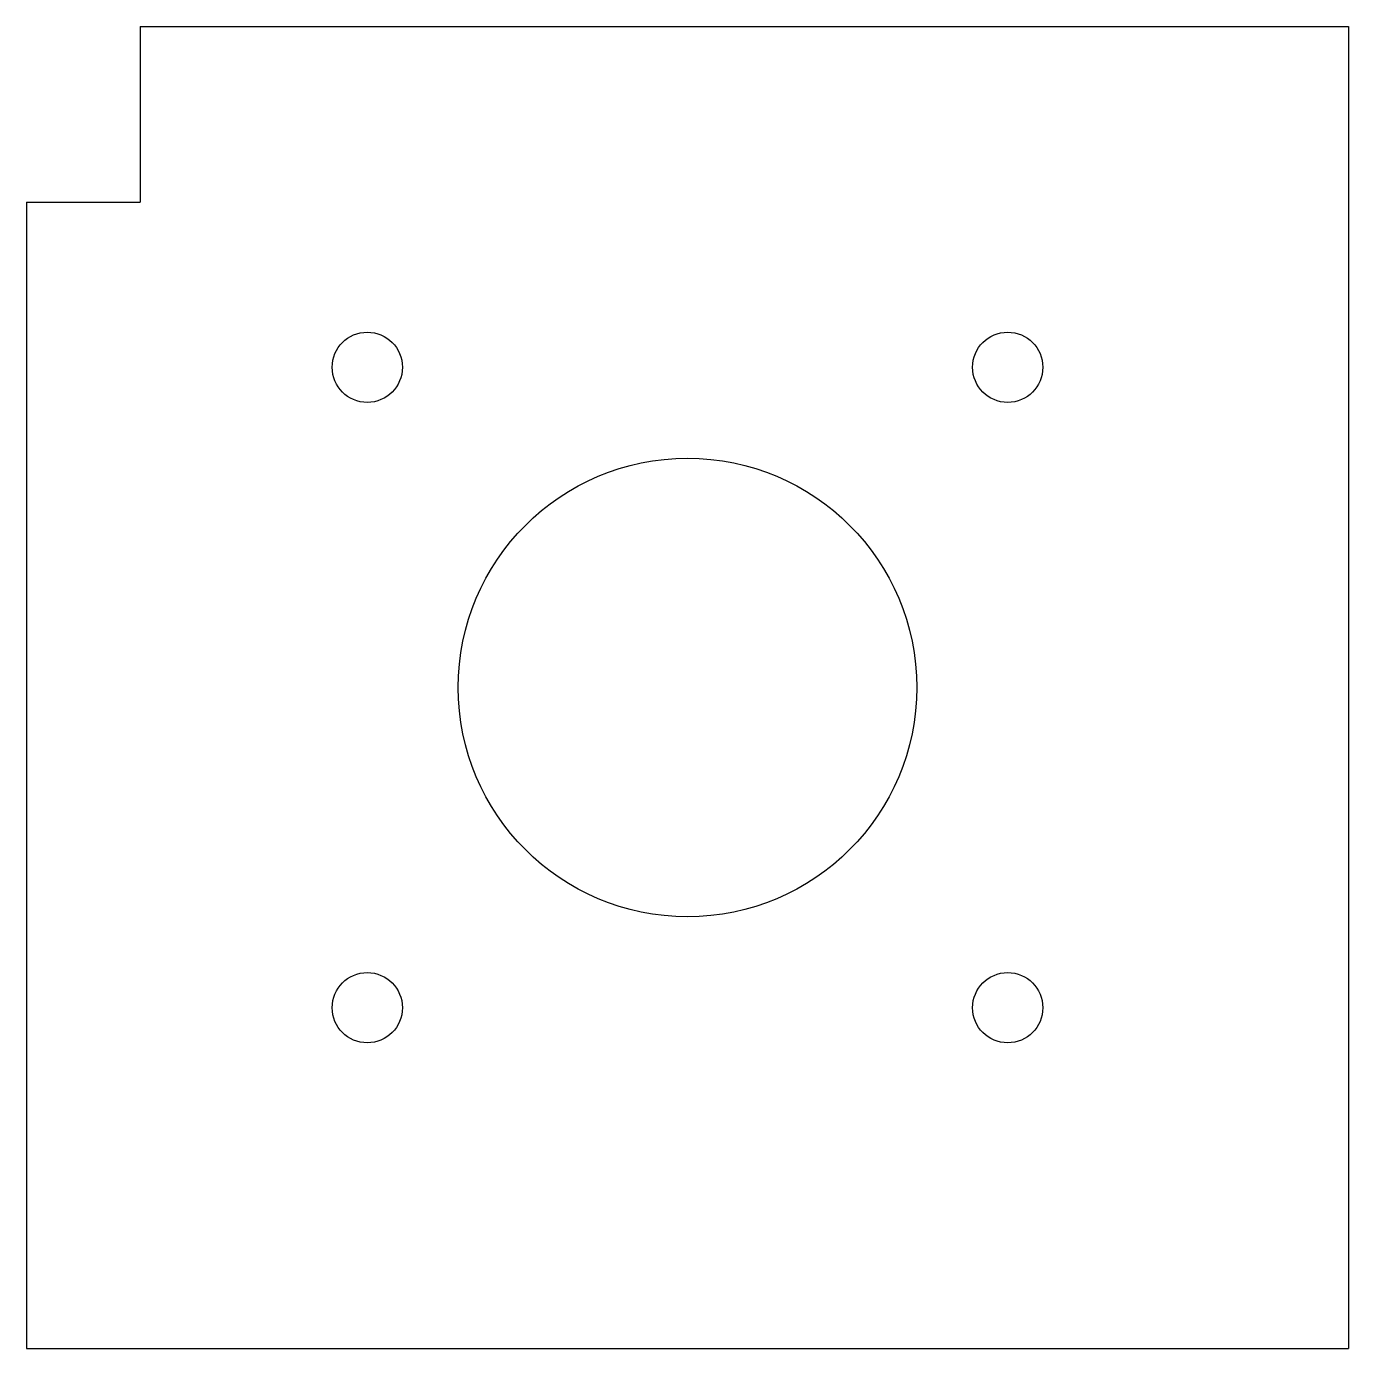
# Model space of a CAD drawing. Header units: millimetres. Extents: x 0 to 64, y 0 to 64.
import ezdxf

# ---------------------------------------------------------------- set-up
doc = ezdxf.new("R2010")
doc.units = ezdxf.units.MM
for name, color, linetype in [('SECTION_Z0p010', 7, 'CONTINUOUS'), ('SECTION_Z4p000', 7, 'CONTINUOUS'), ('SECTION_Z7p990', 7, 'CONTINUOUS')]:
    doc.layers.add(name, color=color, linetype=linetype)

msp = doc.modelspace()

# ---------------------------------------------------------------- linework, layer by layer
at = {"layer": 'SECTION_Z0p010'}
for p, q in [((5.5, 64, 0.01), (64, 64, 0.01)), ((5.5, 64, 0.01), (5.5, 55.5, 0.01)), ((64, 64, 0.01), (64, 0, 0.01)), ((0, 55.5, 0.01), (5.5, 55.5, 0.01)), ((0, 55.5, 0.01), (0, 0, 0.01)), ((0, 0, 0.01), (64, 0, 0.01))]:
    msp.add_line(p, q, dxfattribs=at)
for centre, radius in [((16.5, 47.5, 0.01), 1.7), ((47.5, 47.5, 0.01), 1.7), ((32, 32, 0.01), 11.1), ((16.5, 16.5, 0.01), 1.7), ((47.5, 16.5, 0.01), 1.7)]:
    msp.add_circle(centre, radius, dxfattribs=at)
at = {"layer": 'SECTION_Z4p000'}
for p, q in [((5.5, 64, 4), (64, 64, 4)), ((5.5, 64, 4), (5.5, 55.5, 4)), ((64, 64, 4), (64, 0, 4)), ((0, 55.5, 4), (5.5, 55.5, 4)), ((0, 55.5, 4), (0, 0, 4)), ((0, 0, 4), (64, 0, 4))]:
    msp.add_line(p, q, dxfattribs=at)
for centre, radius in [((16.5, 47.5, 4), 1.7), ((47.5, 47.5, 4), 1.7), ((32, 32, 4), 11.1), ((16.5, 16.5, 4), 1.7), ((47.5, 16.5, 4), 1.7)]:
    msp.add_circle(centre, radius, dxfattribs=at)
at = {"layer": 'SECTION_Z7p990'}
for p, q in [((5.5, 64, 7.99), (64, 64, 7.99)), ((5.5, 64, 7.99), (5.5, 55.5, 7.99)), ((64, 64, 7.99), (64, 0, 7.99)), ((0, 55.5, 7.99), (5.5, 55.5, 7.99)), ((0, 55.5, 7.99), (0, 0, 7.99)), ((0, 0, 7.99), (64, 0, 7.99))]:
    msp.add_line(p, q, dxfattribs=at)
for centre, radius in [((16.5, 47.5, 7.99), 1.7), ((47.5, 47.5, 7.99), 1.7), ((32, 32, 7.99), 11.1), ((16.5, 16.5, 7.99), 1.7), ((47.5, 16.5, 7.99), 1.7)]:
    msp.add_circle(centre, radius, dxfattribs=at)

doc.saveas('drawing.dxf')
